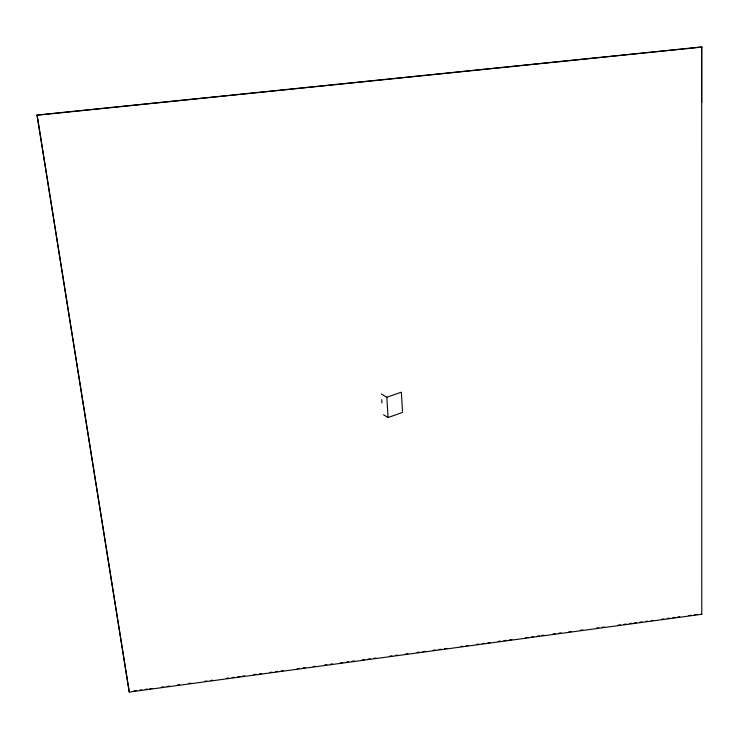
<?xml version="1.0" encoding="UTF-8"?>
<svg xmlns="http://www.w3.org/2000/svg" width="739" height="739" viewBox="0 0 739 739"><rect width="100%" height="100%" fill="white"/><g stroke="black" fill="none" stroke-linecap="round" stroke-linejoin="round"><path stroke-width="1.11" d="M701.68 102.351L701.699 46.926L37.061 115.035L129.26 692.073L701.782 614.294L701.699 46.926M129.26 692.073L37.061 115.035M383.559 414.764L388.077 417.563L402.533 412.408M381.37 393.979L386.811 397.249L401.36 392.187L402.469 411.281M133.87 690.91L136.152 690.596M139.579 690.134L141.86 689.82M145.287 689.358L147.578 689.044M149.86 688.73L152.142 688.425M161.278 687.187L163.559 686.873M166.986 686.411L169.277 686.097M177.268 685.007L179.549 684.702M188.685 683.464L190.976 683.15M204.675 681.284L206.966 680.979M210.384 680.508L212.675 680.203M226.374 678.337L228.665 678.033M232.083 677.561L234.374 677.257M237.801 676.785L240.083 676.481M242.364 676.167L244.646 675.862M253.791 674.615L256.073 674.31M259.5 673.839L261.782 673.534M269.772 672.444L272.063 672.139M275.49 671.668L277.772 671.363M281.199 670.892L283.48 670.587M297.189 668.721L299.471 668.416M302.898 667.945L305.179 667.64M313.179 666.55L315.461 666.245M324.597 664.998L326.878 664.694M330.305 664.222L332.587 663.918M340.587 662.828L342.868 662.523M346.295 662.052L348.577 661.747M352.004 661.276L354.286 660.971M362.286 659.881L364.567 659.576M367.994 659.105L370.276 658.8M373.703 658.329L375.985 658.024M389.693 656.158L391.975 655.853M395.402 655.382L397.693 655.077M405.683 653.987L407.965 653.682M417.101 652.435L419.392 652.131M422.81 651.659L425.101 651.355M433.091 650.265L435.373 649.96M438.8 649.489L441.091 649.184M444.518 648.713L446.799 648.408M460.499 646.542L462.79 646.237M466.217 645.766L468.498 645.461M476.489 644.371L478.78 644.057M482.197 643.595L484.488 643.281M487.916 642.819L490.197 642.514M498.188 641.424L500.479 641.11M503.906 640.648L506.187 640.334M509.614 639.872L511.896 639.558M525.605 637.702L527.886 637.387M531.313 636.926L533.595 636.612M537.022 636.15L539.304 635.836M541.585 635.531L543.876 635.217M553.012 633.979L555.294 633.665M558.721 633.203L561.003 632.889M569.002 631.808L571.284 631.494M580.42 630.256L582.701 629.942M596.41 628.085L598.692 627.771M602.119 627.309L604.4 626.995M618.109 625.139L620.39 624.824M623.818 624.363L626.099 624.049M629.526 623.587L631.817 623.273M634.099 622.968L636.381 622.654M639.808 622.192L642.089 621.878M645.516 621.416L647.798 621.102M651.225 620.64L653.516 620.326M661.507 619.245L663.788 618.931M667.215 618.469L669.506 618.155M672.924 617.693L675.215 617.379M677.497 617.074L679.778 616.76M688.914 615.522L691.205 615.208M694.632 614.746L696.914 614.432M36.95 115.256L702.05 47.093M701.477 613.813L701.782 614.294M381.721 399.596L381.943 402.967M386.811 397.249L388.077 417.563"/></g></svg>
